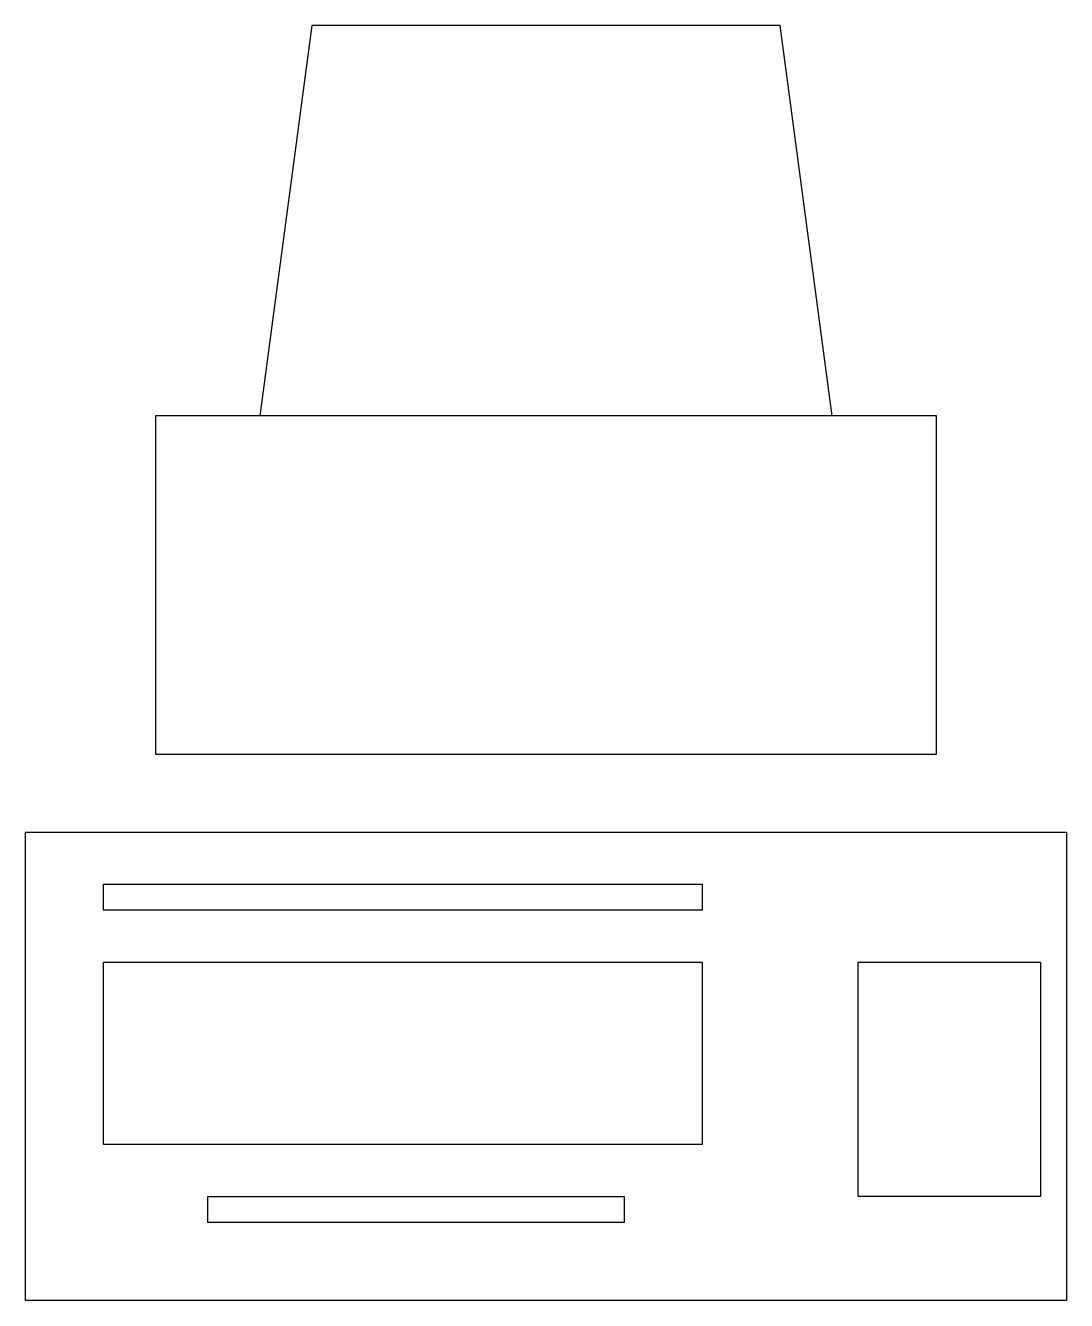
# Model space of a CAD drawing. Extents: x 75.25 to 75.65, y 94.25 to 94.74.
import ezdxf

# ---------------------------------------------------------------- set-up
doc = ezdxf.new("R2010")
doc.units = 0
doc.layers.get('0').update_dxf_attribs({"linetype": 'CONTINUOUS'})

msp = doc.modelspace()

# ---------------------------------------------------------------- linework, layer by layer
for points in [[(75.56, 94.59), (75.54, 94.74), (75.36, 94.74), (75.34, 94.59)], [(75.3, 94.59), (75.3, 94.46), (75.6, 94.46), (75.6, 94.59), (75.3, 94.59)], [(75.28, 94.41), (75.51, 94.41), (75.51, 94.4), (75.28, 94.4), (75.28, 94.41)], [(75.28, 94.38), (75.51, 94.38), (75.51, 94.31), (75.28, 94.31), (75.28, 94.38)], [(75.57, 94.38), (75.64, 94.38), (75.64, 94.29), (75.57, 94.29), (75.57, 94.38)], [(75.32, 94.29), (75.48, 94.29), (75.48, 94.28), (75.32, 94.28), (75.32, 94.29)]]:
    msp.add_lwpolyline(points)
msp.add_lwpolyline([(75.25, 94.25), (75.25, 94.43), (75.65, 94.43), (75.65, 94.25)], close=True)

doc.saveas('drawing.dxf')
